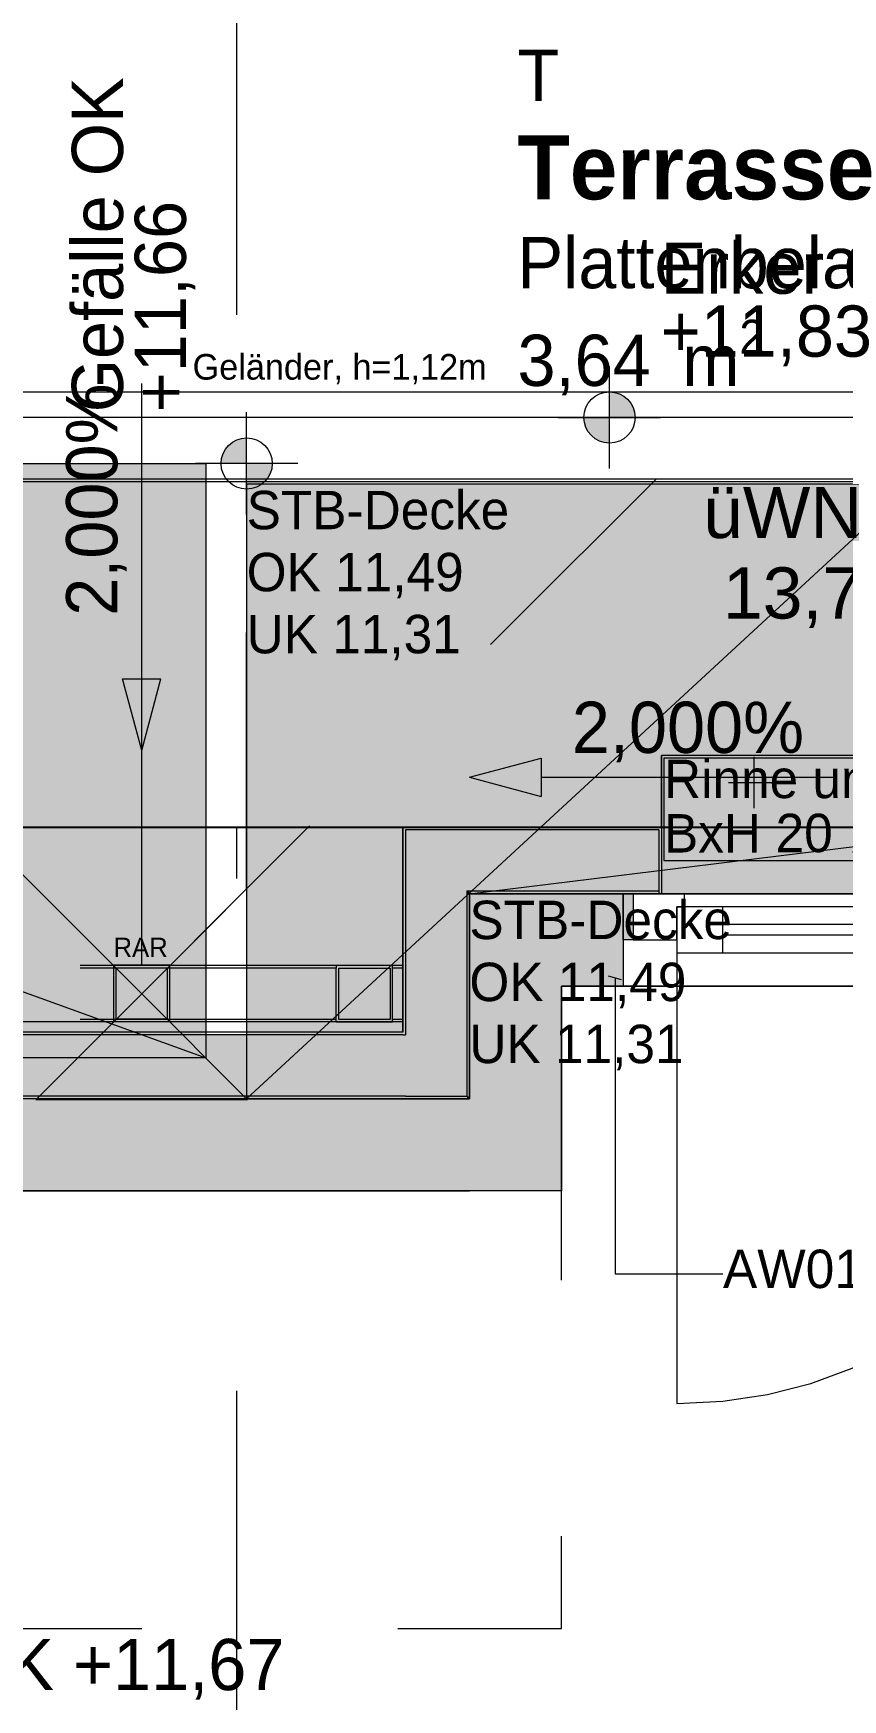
# Model space of a CAD drawing. Header units: metres. Extents: x -3 to 171, y -23 to 41.
# Drawn here: x 5.603 to 7.184, y -1.703 to 1.55 of the extents above; entities that cross this region are included whole.
import ezdxf

# ---------------------------------------------------------------- set-up
doc = ezdxf.new("R2010")
doc.units = ezdxf.units.M
doc.header["$MEASUREMENT"] = 0
doc.set_wipeout_variables(frame=1)
for name, pattern in [('Achse', [0.004, 0.002, -0.001, 0, -0.001]), ('Strichlinie eng', [0.002, 0.0015, -0.0005]), ('Untersicht', [0.001, 0.0005, -0.0005]), ('Wipeout_Contour', [1, 0, -1])]:
    doc.linetypes.add(name, pattern=pattern)
for name, color, linetype in [('4._1.DG PP STG1_1_000 Achsraster', 7, 'Continuous'), ('4._1.DG PP STG1_1_110 Wand Aussen', 7, 'Continuous'), ('4._1.DG PP STG1_1_140 Geländer transparent', 7, 'Continuous'), ('4._1.DG PP STG1_1_165 Fassadengestaltung Bänder', 7, 'Continuous'), ('4._1.DG PP STG1_1_210 Decke', 7, 'Continuous'), ('4._1.DG PP STG1_1_220 Bodenaufbau', 7, 'Continuous'), ('4._1.DG PP STG1_1_220 Bodenaufbau - Außen_ Gefälle', 7, 'Continuous'), ('4._1.DG PP STG1_1_221 Bodenaufbau - Abdichtung', 7, 'Continuous'), ('4._1.DG PP STG1_1_221 Bodenaufbau - Terrassenbelag', 7, 'Continuous'), ('4._1.DG PP STG1_1_310 Dachkonstruktion massiv', 7, 'Continuous'), ('4._1.DG PP STG1_1_611 Entwässerung', 7, 'Continuous'), ('4._1.DG PP STG1_1_810 Raum', 7, 'Continuous'), ('4._1.DG PP STG1_1_910 Allgemein Lageplan Höhen', 7, 'Continuous'), ('4._1.DG PP STG1_1_915 Allgemein Beschriftung.x', 7, 'Continuous'), ('4._1.DG PP STG1_1_945 Einreichplan Beschriftung', 7, 'Continuous'), ('4._1.DG PP STG1_1_950 Polierplan Bemaßung', 7, 'Continuous'), ('4._1.DG PP STG1_1_955 Polierplan Beschriftung', 7, 'Continuous'), ('4._1.DG PP STG1_1_955-1 Polierplan Beschriftung - STB Decke', 7, 'Continuous'), ('4._1.DG PP STG1_1_Neubau_840 Baulinien', 7, 'Continuous')]:
    doc.layers.add(name, color=color, linetype=linetype)
doc.styles.add('ERSTELLTER_STIL_1', font='arial.ttf')
doc.styles.add('ERSTELLTER_STIL_2', font='')
doc.styles.add('ERSTELLTER_STIL_6', font='')
doc.styles.get('ERSTELLTER_STIL_2').set_extended_font_data('Eurostile')
doc.styles.get('ERSTELLTER_STIL_6').set_extended_font_data('Eurostile', bold=True)
doc.linetypes.add('Grenze Grundstück', pattern='A,0,[1,415_260415_PP_VA_1_7 1 DG1.Shx,S=0.00031746,R=0,X=0,Y=0],-0.04,0', length=0.04)

msp = doc.modelspace()

# ---------------------------------------------------------------- hatches: boundary and pattern name
at = {"layer": '4._1.DG PP STG1_1_110 Wand Aussen', "linetype": 'Continuous', "lineweight": 13, "true_color": 0xff6400}
for points in [[(6.45, -0.005), (6.33, -0.005), (6.45, -0.125)], [(6.45, -0.125), (6.33, -0.005), (6.33, -0.125)], [(6.45, -0.125), (6.825, -0.125), (6.825, -0.005), (6.45, -0.005)], [(6.45, -0.405), (6.45, -0.125), (6.33, -0.125), (6.33, -0.405)], [(6.775, -0.22), (6.775, -0.13), (6.755, -0.13), (6.755, -0.22)], [(6.33, -0.405), (4.9, -0.405), (4.9, -0.525), (6.33, -0.525)], [(6.33, -0.405), (6.33, -0.525), (6.45, -0.525)], [(6.45, -0.405), (6.33, -0.405), (6.45, -0.525)]]:
    msp.add_hatch(color=30, dxfattribs=at).paths.add_polyline_path(points)
at = {"layer": '4._1.DG PP STG1_1_110 Wand Aussen', "linetype": 'Continuous', "lineweight": 0, "true_color": 0x373737}
for points in [[(6.455, -0.125), (6.45, -0.125), (6.455, -0.13)], [(6.45, -0.13), (6.455, -0.13), (6.45, -0.125)], [(6.45, -0.525), (6.455, -0.525), (6.455, -0.13), (6.45, -0.13)], [(6.455, -0.13), (6.825, -0.13), (6.825, -0.125), (6.455, -0.125)], [(6.45, -0.525), (4.905, -0.525), (4.905, -0.53), (6.45, -0.53)], [(6.45, -0.525), (6.45, -0.53), (6.455, -0.53)], [(6.455, -0.525), (6.45, -0.525), (6.455, -0.53)]]:
    msp.add_hatch(color=250, dxfattribs=at).paths.add_polyline_path(points)
at = {"layer": '4._1.DG PP STG1_1_110 Wand Aussen', "linetype": 'Continuous', "lineweight": 13, "true_color": 0x3f7f02}
for points in [[(6.635, -0.13), (6.455, -0.13), (6.635, -0.31)], [(6.635, -0.31), (6.455, -0.13), (6.455, -0.31)], [(6.635, -0.31), (6.755, -0.31), (6.755, -0.22), (6.755, -0.13), (6.635, -0.13)], [(6.635, -0.53), (6.635, -0.31), (6.455, -0.31), (6.455, -0.53)], [(4.905, -0.53), (4.905, -0.62), (4.905, -0.71), (6.455, -0.71), (6.455, -0.53)], [(6.455, -0.53), (6.455, -0.71), (6.635, -0.71)], [(6.635, -0.53), (6.455, -0.53), (6.635, -0.71)]]:
    msp.add_hatch(color=76, dxfattribs=at).paths.add_polyline_path(points)
at = {"layer": '4._1.DG PP STG1_1_210 Decke', "linetype": 'Continuous', "lineweight": 0, "true_color": 0x060c00}
msp.add_hatch(color=98, dxfattribs=at).paths.add_polyline_path([(6.02, 0.67), (6.02, -0.53), (6.455, -0.53), (6.455, -0.13), (12.525, -0.13), (12.525, -0.53), (12.96, -0.53), (12.96, 0.67)])
at = {"layer": '4._1.DG PP STG1_1_950 Polierplan Bemaßung', "linetype": 'Continuous', "lineweight": 13, "true_color": 0x6c6cff}
for points in [[(5.815, 0.15), (5.8525, 0.29), (5.7775, 0.29)], [(6.455, 0.0975), (6.595, 0.06), (6.595, 0.135)]]:
    msp.add_hatch(color=171, dxfattribs=at).paths.add_polyline_path(points)

# ---------------------------------------------------------------- linework, layer by layer
at = {"layer": '4._1.DG PP STG1_1_000 Achsraster', "color": 5, "linetype": 'Achse', "lineweight": 0, "ltscale": 1000}
for p, q in [((6, 3), (6, -22.5231)), ((-1.5, 0), (21, 0))]:
    msp.add_line(p, q, dxfattribs=at)
at = {"layer": '4._1.DG PP STG1_1_110 Wand Aussen', "color": 7, "linetype": 'Continuous', "lineweight": 13, "ltscale": 1000}
for p, q in [((6.83, 0), (8.63, 0)), ((6.45, -0.005), (6.33, -0.005)), ((6.33, -0.005), (6.33, -0.125)), ((6.45, -0.005), (6.33, -0.005)), ((6.825, -0.005), (6.45, -0.005)), ((6.825, 0), (6.83, 0)), ((6.825, -0.005), (6.825, -0.13)), ((6.83, 0), (6.83, -0.005)), ((6.83, 0), (6.83, -0.005)), ((6.83, -0.005), (6.83, -0.125)), ((6.83, -0.005), (6.83, -0.125)), ((6.33, -0.125), (6.33, -0.405)), ((6.455, -0.125), (6.45, -0.125)), ((6.45, -0.125), (6.45, -0.13)), ((6.455, -0.125), (6.45, -0.125)), ((6.45, -0.13), (6.45, -0.525)), ((6.825, -0.125), (6.455, -0.125)), ((6.875, -0.13), (6.775, -0.13)), ((6.775, -0.13), (6.775, -0.22)), ((6.825, -0.13), (6.83, -0.13)), ((6.825, -0.13), (6.83, -0.13)), ((6.825, -0.13), (6.83, -0.13)), ((6.83, -0.125), (6.83, -0.13)), ((6.83, -0.125), (6.83, -0.13)), ((7.725, -0.13), (6.875, -0.13)), ((6.875, -0.155), (6.875, -0.13)), ((6.86, -0.22), (6.86, -0.155)), ((6.86, -0.155), (6.875, -0.155)), ((6.86, -0.155), (6.86, -0.245)), ((6.95, -0.155), (6.86, -0.155)), ((7.65, -0.155), (6.95, -0.155)), ((6.95, -0.245), (6.95, -0.155)), ((7.65, -0.19), (6.95, -0.19)), ((6.775, -0.22), (6.86, -0.22)), ((6.95, -0.21), (7.65, -0.21)), ((6.86, -0.245), (6.95, -0.245)), ((6.95, -0.245), (7.65, -0.245)), ((6.755, -0.31), (8.705, -0.31)), ((6.325, -0.405), (4.9, -0.405)), ((6.325, -0.405), (6.33, -0.405)), ((6.325, -0.405), (6.33, -0.405)), ((6.33, -0.525), (4.905, -0.525)), ((6.33, -0.525), (6.45, -0.525)), ((6.33, -0.525), (6.45, -0.525))]:
    msp.add_line(p, q, dxfattribs=at)
at = {"layer": '4._1.DG PP STG1_1_110 Wand Aussen', "color": 7, "linetype": 'Continuous', "lineweight": 18, "ltscale": 1000}
for p, q in [((6.635, -0.13), (6.455, -0.13)), ((6.455, -0.13), (6.455, -0.31)), ((6.635, -0.13), (6.455, -0.13)), ((6.755, -0.13), (6.635, -0.13)), ((6.755, -0.13), (6.825, -0.13)), ((6.755, -0.13), (6.755, -0.22)), ((6.755, -0.13), (6.755, -0.22)), ((6.755, -0.13), (6.755, -0.22)), ((6.755, -0.13), (6.825, -0.13)), ((6.755, -0.13), (6.825, -0.13)), ((6.755, -0.22), (6.755, -0.31)), ((6.755, -0.22), (6.755, -0.31)), ((6.455, -0.31), (6.455, -0.53)), ((6.45, -0.53), (4.905, -0.53)), ((6.45, -0.53), (6.455, -0.53)), ((6.45, -0.53), (6.455, -0.53))]:
    msp.add_line(p, q, dxfattribs=at)
at = {"layer": '4._1.DG PP STG1_1_110 Wand Aussen', "color": 8, "linetype": 'Strichlinie eng', "lineweight": 0, "ltscale": 1000}
msp.add_line((6.86, -0.245), (6.86, -1.125), dxfattribs=at)
at = {"layer": '4._1.DG PP STG1_1_110 Wand Aussen', "color": 7, "linetype": 'Continuous', "lineweight": 13, "ltscale": 1000, "flags": 128}
for points in [[(6.325, 0), (6.33, 0)], [(6.325, 0), (6.325, -0.4)], [(6.825, 0), (6.33, 0)], [(6.325, -0.4), (4.78, -0.4)]]:
    msp.add_lwpolyline(points, dxfattribs=at)
msp.add_lwpolyline([(6.775, -0.22), (6.755, -0.22), (6.755, -0.13), (6.775, -0.13)], close=True, dxfattribs=at)
at = {"layer": '4._1.DG PP STG1_1_110 Wand Aussen', "color": 7, "linetype": 'Continuous', "lineweight": 18, "ltscale": 1000, "flags": 128}
for points in [[(6.635, -0.71), (6.635, -0.31)], [(6.635, -0.31), (6.755, -0.31)], [(4.905, -0.71), (6.455, -0.71)], [(6.635, -0.71), (6.455, -0.71)]]:
    msp.add_lwpolyline(points, dxfattribs=at)
at = {"layer": '4._1.DG PP STG1_1_110 Wand Aussen', "color": 8, "linetype": 'Strichlinie eng', "lineweight": 0, "ltscale": 1000}
msp.add_arc((6.86, -0.245), 0.88, 270, 0, dxfattribs=at)
at = {"layer": '4._1.DG PP STG1_1_110 Wand Aussen', "color": 7, "linetype": 'Continuous', "lineweight": 13, "ltscale": 1000}
for p in [(6.83, 0), (6.755, -0.31)]:
    msp.add_point(p, dxfattribs=at)
at = {"layer": '4._1.DG PP STG1_1_165 Fassadengestaltung Bänder', "color": 7, "linetype": 'Continuous', "lineweight": 13, "ltscale": 1000, "flags": 128}
msp.add_lwpolyline([(0, 0), (0, 0.0617), (3.72, 0.85), (5.89, 0.85), (13.09, 0.85), (15.2152, 0.85), (18.985, 0.0511), (18.985, 0), (18.935, 0), (18.935, 0.0074), (15.21, 0.8), (3.72, 0.8)], close=True, dxfattribs=at)
at = {"layer": '4._1.DG PP STG1_1_210 Decke', "color": 7, "linetype": 'Continuous', "lineweight": 13, "ltscale": 1000, "true_color": 0xf4f4f4, "flags": 128}
msp.add_lwpolyline([(6.02, 0.67), (6.02, -0.53), (6.455, -0.53), (6.455, -0.13), (12.525, -0.13), (12.525, -0.53), (12.96, -0.53), (12.96, 0.67)], close=True, dxfattribs=at)
at = {"layer": '4._1.DG PP STG1_1_210 Decke', "color": 255, "linetype": 'Continuous', "lineweight": 13, "ltscale": 1000, "flags": 128}
msp.add_lwpolyline([(3.625, -0.13), (0.1305, -0.13), (0.1845, -14.87), (5.505, -14.87), (5.505, -15.84), (13.475, -15.84), (13.475, -14.87), (18.8055, -14.87), (18.8546, -0.13), (15.325, -0.13), (15.325, -0.53), (12.525, -0.53), (12.525, -0.13), (6.455, -0.13), (6.455, -0.53), (3.625, -0.53)], close=True, dxfattribs=at)
at = {"layer": '4._1.DG PP STG1_1_220 Bodenaufbau', "color": 7, "linetype": 'Continuous', "lineweight": 13, "ltscale": 1000, "true_color": 0xf4f4f4, "flags": 128}
msp.add_lwpolyline([(0.3111, -0.31), (0.3639, -14.69), (18.6261, -14.69), (18.674, -0.31), (15.505, -0.31), (15.505, -0.71), (12.345, -0.71), (12.345, -0.31), (6.635, -0.31), (6.635, -0.71), (3.445, -0.71), (3.445, -0.31)], close=True, dxfattribs=at)
at = {"layer": '4._1.DG PP STG1_1_220 Bodenaufbau - Außen_ Gefälle', "color": 7, "linetype": 'Continuous', "lineweight": 13, "ltscale": 1000, "true_color": 0xf4f4f4, "flags": 128}
msp.add_lwpolyline([(15.1968, 0.675), (15.855, 0.535), (15.855, 0.075), (15.19, 0.075), (15.19, -0.53), (12.525, -0.53), (12.525, -0.13), (6.455, -0.13), (6.455, -0.53), (3.76, -0.53), (3.76, 0.075), (3.13, 0.075), (3.13, 0.5474), (3.7242, 0.675)], close=True, dxfattribs=at)
at = {"layer": '4._1.DG PP STG1_1_221 Bodenaufbau - Abdichtung', "color": 171, "linetype": 'Untersicht', "lineweight": 13, "ltscale": 1000, "true_color": 0x6c6cff, "flags": 128}
for points in [[(6.8514, 0.7114), (4.7786, 0.7114)], [(4.779, 0.711), (6.851, 0.711)], [(4.78, 0.71), (5.815, -0.325)], [(4.78, 0.71), (6.85, 0.71)], [(5.815, -0.325), (4.78, 0.71)], [(6.85, 0.71), (5.815, -0.325)], [(6.02, 0.71), (9.49, 0.71)], [(6.02, -0.12), (6.02, 0.71)], [(6.8514, 0.7114), (6.851, 0.711), (6.85, 0.71)], [(5.815, -0.325), (6.02, -0.12)], [(9.49, -0.13), (6.455, -0.13)], [(6.455, -0.13), (6.455, -0.53)], [(5.815, -0.325), (5.61, -0.53)], [(5.61, -0.53), (5.815, -0.325)], [(6.02, -0.53), (5.815, -0.325)], [(5.815, -0.325), (6.02, -0.53)], [(5.61, -0.53), (3.6551, -0.53)], [(5.6086, -0.5314), (5.609, -0.531), (5.61, -0.53)], [(5.6086, -0.5314), (6.0214, -0.5314)], [(6.021, -0.531), (5.609, -0.531)], [(6.02, -0.53), (5.61, -0.53)], [(6.455, -0.53), (6.02, -0.53)], [(6.0214, -0.5314), (6.021, -0.531), (6.02, -0.53)]]:
    msp.add_lwpolyline(points, dxfattribs=at)
at = {"layer": '4._1.DG PP STG1_1_221 Bodenaufbau - Terrassenbelag', "color": 7, "linetype": 'Continuous', "lineweight": 18, "ltscale": 1000, "flags": 128}
for points in [[(5.065, 0.675), (9.49, 0.675)], [(6.83, 0.14), (6.83, 0)], [(8.63, 0.14), (6.83, 0.14)], [(6.8302, 0), (6.8302, 0.14)], [(6.325, 0), (6.325, -0.4)], [(6.83, 0), (6.325, 0)], [(6.3252, -0.4), (6.3252, 0)], [(6.325, -0.4), (5.065, -0.4)]]:
    msp.add_lwpolyline(points, dxfattribs=at)
at = {"layer": '4._1.DG PP STG1_1_310 Dachkonstruktion massiv', "color": 8, "linetype": 'Untersicht', "lineweight": 13, "ltscale": 1000, "flags": 128}
msp.add_lwpolyline([(0.3153, -1.5643), (6.635, -1.5643), (6.635, -0.71)], dxfattribs=at)
at = {"layer": '4._1.DG PP STG1_1_611 Entwässerung', "color": 14, "linetype": 'Achse', "lineweight": 13, "ltscale": 1000, "true_color": 0xa80000}
msp.add_line((6.325, -0.38), (3.445, -0.38), dxfattribs=at)
at = {"layer": '4._1.DG PP STG1_1_611 Entwässerung', "color": 7, "linetype": 'Continuous', "lineweight": 13, "ltscale": 1000, "flags": 128}
msp.add_lwpolyline([(6.835, -0.065), (8.625, -0.065), (8.625, 0.135), (6.835, 0.135)], close=True, dxfattribs=at)
at = {"layer": '4._1.DG PP STG1_1_611 Entwässerung', "color": 171, "linetype": 'Untersicht', "lineweight": 13, "ltscale": 1000, "true_color": 0x6c6cff, "flags": 128}
for points in [[(6.195, -0.27), (3.445, -0.27)], [(6.195, -0.275), (3.445, -0.275)], [(6.305, -0.27), (6.195, -0.27)], [(6.195, -0.27), (6.195, -0.275)], [(6.195, -0.375), (6.195, -0.275)], [(6.2, -0.275), (6.3, -0.275)], [(6.2, -0.375), (6.2, -0.275)], [(6.3, -0.275), (6.3, -0.375)], [(6.305, -0.275), (6.305, -0.27)], [(6.325, -0.27), (6.305, -0.27)], [(6.305, -0.375), (6.305, -0.275)], [(6.325, -0.275), (6.305, -0.275)], [(6.325, -0.275), (6.325, -0.27)], [(6.325, -0.375), (6.325, -0.275)], [(6.195, -0.375), (3.445, -0.375)], [(6.195, -0.38), (3.445, -0.38)], [(6.195, -0.38), (6.195, -0.375)], [(6.195, -0.38), (6.305, -0.38)], [(6.3, -0.375), (6.2, -0.375)], [(6.305, -0.38), (6.305, -0.375)], [(6.325, -0.375), (6.305, -0.375)], [(6.325, -0.38), (6.305, -0.38)], [(6.325, -0.38), (6.325, -0.375)]]:
    msp.add_lwpolyline(points, dxfattribs=at)
at = {"layer": '4._1.DG PP STG1_1_611 Entwässerung', "color": 171, "linetype": 'Continuous', "lineweight": 13, "ltscale": 1000, "true_color": 0x6c6cff, "flags": 128}
for points in [[(5.76, -0.3794), (5.87, -0.3794), (5.87, -0.2694), (5.76, -0.2694)], [(5.765, -0.2744), (5.865, -0.2744), (5.865, -0.3744), (5.765, -0.3744)]]:
    msp.add_lwpolyline(points, close=True, dxfattribs=at)
at = {"layer": '4._1.DG PP STG1_1_910 Allgemein Lageplan Höhen', "color": 7, "linetype": 'Continuous', "lineweight": 13, "ltscale": 1000}
for p, q in [((7.0113, 0.0374), (7.0113, 0.1374)), ((6.9613, 0.0874), (7.0613, 0.0874))]:
    msp.add_line(p, q, dxfattribs=at)
at = {"layer": '4._1.DG PP STG1_1_915 Allgemein Beschriftung.x', "color": 7, "linetype": 'Continuous', "lineweight": 13, "ltscale": 1000}
for p, q in [((6.7519, -0.2975), (6.7269, -0.2908)), ((6.7394, -0.2942), (6.7394, -0.8719)), ((6.7394, -0.8719), (6.9502, -0.8719))]:
    msp.add_line(p, q, dxfattribs=at)
at = {"layer": '4._1.DG PP STG1_1_950 Polierplan Bemaßung', "color": 171, "linetype": 'Continuous', "lineweight": 13, "ltscale": 1000, "true_color": 0x6c6cff}
for p, q in [((5.815, 0.29), (5.815, 0.35)), ((5.7775, 0.29), (5.8525, 0.29)), ((5.815, 0.15), (5.7775, 0.29)), ((5.815, 0.15), (5.8525, 0.29)), ((6.455, 0.0975), (6.595, 0.135)), ((6.595, 0.135), (6.595, 0.06)), ((6.455, 0.0975), (6.595, 0.06)), ((6.595, 0.0975), (6.655, 0.0975)), ((6.655, 0.0975), (7.1713, 0.0975))]:
    msp.add_line(p, q, dxfattribs=at)
at = {"layer": '4._1.DG PP STG1_1_Neubau_840 Baulinien', "color": 1, "linetype": 'Continuous', "lineweight": 25, "ltscale": 1000, "true_color": 0xfb0106, "flags": 128}
msp.add_lwpolyline([(-3.0225, 0.0171), (0, 0), (18.985, 0), (22.9775, -0.0033)], dxfattribs=at)
at = {"layer": '4._1.DG PP STG1_1_Neubau_840 Baulinien', "color": 76, "linetype": 'Grenze Grundstück', "lineweight": 13, "ltscale": 1000, "true_color": 0x3f7f02, "flags": 128}
msp.add_lwpolyline([(0.0612, -22.5231), (0.0564, -12.2031), (0, -0.0002), (18.985, -0.0012), (18.958, -11.4452), (18.9035, -19.5703), (18.8897, -22.5231)], dxfattribs=at)

# ---------------------------------------------------------------- texts
at = {"layer": '4._1.DG PP STG1_1_611 Entwässerung', "color": 171, "linetype": 'Continuous', "lineweight": 13, "true_color": 0x6c6cff, "insert": (5.76, -0.253), "char_height": 0.0375, "attachment_point": 7, "style": 'ERSTELLTER_STIL_2'}
msp.add_mtext('\\A1;{\\pql;\\fEurostile|b0|i0|c0|p0;\\W1.000000;RAR}', dxfattribs=at)
at = {"layer": '4._1.DG PP STG1_1_810 Raum', "color": 7, "linetype": 'Continuous', "lineweight": 13, "attachment_point": 1}
for s, insert, char_height, style in [('\\A1;{\\pql;\\pt0;\\fEurostile|b0|i0|c0|p0;\\W1.000000;T}', (6.5489, 1.5178), 0.1, 'ERSTELLTER_STIL_2'), ('\\A1;{\\pql;\\pt0;\\fEurostile|b1|i0|c0|p0;\\W1.000000;Terrasse}', (6.5489, 1.3506), 0.125, 'ERSTELLTER_STIL_6'), ('\\A1;{\\pql;\\pt0;\\fEurostile|b0|i0|c0|p0;\\W1.000000;Plattenbelag}', (6.5489, 1.1522), 0.1, 'ERSTELLTER_STIL_2'), ('\\A1;{\\pql;\\pt0,0.05;\\fEurostile|b0|i0|c0|p0;\\W1.000000;3,64\\fEurostile|b0|i0|c0|p0;\\W1.000000;\\A1{\\H.66x;\\S^  ;}\\fEurostile|b0|i0|c0|p0;\\W1.000000; m\\fEurostile|b0|i0|c0|p0;\\W1.000000;\\A1{\\H.66x;\\S2^  ;}}', (6.5489, 0.9907), 0.1, 'ERSTELLTER_STIL_2')]:
    msp.add_mtext(s, dxfattribs=dict(at, insert=insert, char_height=char_height, style=style))
at = {"layer": '4._1.DG PP STG1_1_910 Allgemein Lageplan Höhen', "color": 7, "linetype": 'Continuous', "lineweight": 13, "char_height": 0.1, "attachment_point": 1, "style": 'ERSTELLTER_STIL_1'}
for s, insert in [('\\A1;{\\pql;\\fArial|b0|i0|c0|p0;\\W1.000000;üWN}', (6.9113, 0.6645)), ('\\A1;{\\pql;\\fArial|b0|i0|c0|p0;\\W1.000000; 13,7360}', (6.9113, 0.5074))]:
    msp.add_mtext(s, dxfattribs=dict(at, insert=insert))
at = {"layer": '4._1.DG PP STG1_1_915 Allgemein Beschriftung.x', "color": 7, "linetype": 'Continuous', "lineweight": 13, "insert": (6.9502, -0.8625), "char_height": 0.075, "attachment_point": 4, "style": 'ERSTELLTER_STIL_2'}
msp.add_mtext('\\A1;{\\pql;\\fEurostile|b0|i0|c0|p0;\\W1.000000;AW01b}', dxfattribs=at)
at = {"layer": '4._1.DG PP STG1_1_945 Einreichplan Beschriftung', "color": 7, "linetype": 'Continuous', "lineweight": 13, "insert": (5.9144, 0.8645), "char_height": 0.05, "attachment_point": 7, "style": 'ERSTELLTER_STIL_2'}
msp.add_mtext('\\A1;{\\pql;\\fEurostile|b0|i0|c0|p0;\\W1.000000;Geländer, h=1,12m}', dxfattribs=at)
at = {"layer": '4._1.DG PP STG1_1_950 Polierplan Bemaßung', "color": 171, "linetype": 'Continuous', "lineweight": 13, "true_color": 0x6c6cff, "char_height": 0.1, "attachment_point": 7, "rotation": 90, "style": 'ERSTELLTER_STIL_2'}
for s, insert, width in [('\\A1;{\\pql;\\fEurostile|b0|i0|c0|p0;\\W1.000000;Gefälle OK}', (5.78, 0.81), 0.647754), ('\\A1;{\\pql;\\fEurostile|b0|i0|c0|p0;\\W1.000000;+11,66}', (5.92, 0.81), 0.490357)]:
    msp.add_mtext(s, dxfattribs=dict(at, insert=insert, width=width))
at = {"layer": '4._1.DG PP STG1_1_950 Polierplan Bemaßung', "color": 5, "linetype": 'Continuous', "lineweight": 13, "char_height": 0.1, "attachment_point": 7, "style": 'ERSTELLTER_STIL_2'}
for s, insert, width in [('\\A1;{\\pql;\\fEurostile|b0|i0|c0|p0;\\W1.000000;Erker OK}', (6.8285, 1.04), 0.564332), ('\\A1;{\\pql;\\fEurostile|b0|i0|c0|p0;\\W1.000000;+11,83}', (6.8285, 0.9), 0.490357)]:
    msp.add_mtext(s, dxfattribs=dict(at, insert=insert, width=width))
at = {"layer": '4._1.DG PP STG1_1_950 Polierplan Bemaßung', "color": 171, "linetype": 'Continuous', "lineweight": 13, "true_color": 0x6c6cff, "insert": (6.655, 0.1265), "char_height": 0.1, "attachment_point": 7, "style": 'ERSTELLTER_STIL_2'}
msp.add_mtext('\\A1;{\\pql;\\fEurostile|b0|i0|c0|p0;\\W1.000000;2,000\\fEurostile|b0|i0|c0|p0;\\W1.000000;%}', dxfattribs=at)
at = {"layer": '4._1.DG PP STG1_1_950 Polierplan Bemaßung', "color": 7, "linetype": 'Continuous', "lineweight": 13, "insert": (5.369, -1.7029), "char_height": 0.1, "width": 0.792188, "attachment_point": 7, "style": 'ERSTELLTER_STIL_2'}
msp.add_mtext('\\A1;{\\pql;\\fEurostile|b0|i0|c0|p0;\\W1.000000;FOK +11,67}', dxfattribs=at)
at = {"layer": '4._1.DG PP STG1_1_955 Polierplan Beschriftung', "color": 7, "linetype": 'Continuous', "lineweight": 13, "char_height": 0.075, "attachment_point": 1, "style": 'ERSTELLTER_STIL_2'}
for s, insert in [('\\A1;{\\pql;\\fEurostile|b0|i0|c0|p0;\\W1.000000;Rinne ungeschützt\\fEurostile|b0|i0|c0|p0;\\W1.000000;  }', (6.835, 0.1319)), ('\\A1;{\\pql;\\pt0,1;\\fEurostile|b0|i0|c0|p0;\\W1.000000;BxH }', (6.835, 0.0257)), ('\\A1;{\\pql;\\pt0,1;\\fEurostile|b0|i0|c0|p0;\\W1.000000;20\\fEurostile|b0|i0|c0|p0;\\W1.000000;\\A1{\\H.66x;\\S^  ;}\\fEurostile|b0|i0|c0|p0;\\W1.000000;\\fEurostile|b0|i0|c0|p0;\\W1.000000;\\A1{\\H.66x;\\S^  ;}\\fEurostile|b0|i0|c0|p0;\\W1.000000;x\\fEurostile|b0|i0|c0|p0;\\W1.000000;\\fEurostile|b0|i0|c0|p0;\\W1.000000;\\fEurostile|b0|i0|c0|p0;\\W1.000000;\\fEurostile|b0|i0|c0|p0;\\W1.000000;\\fEurostile|b0|i0|c0|p0;\\W1.000000;9\\fEurostile|b0|i0|c0|p0;\\W1.000000;\\A1{\\H.66x;\\S^  ;}\\fEurostile|b0|i0|c0|p0;\\W1.000000;\\fEurostile|b0|i0|c0|p0;\\W1.000000;\\A1{\\H.66x;\\S^  ;}\\fEurostile|b0|i0|c0|p0;\\W1.000000;\\fEurostile|b0|i0|c0|p0;\\W1.000000;\\fEurostile|b0|i0|c0|p0;\\W1.000000;\\fEurostile|b0|i0|c0|p0;\\W1.000000;\\fEurostile|b0|i0|c0|p0;\\W1.000000;\\fEurostile|b0|i0|c0|p0;\\W1.000000;\\fEurostile|b0|i0|c0|p0;\\W1.000000;\\A1{\\H.66x;\\S^  ;}\\fEurostile|b0|i0|c0|p0;\\W1.000000;\\fEurostile|b0|i0|c0|p0;\\W1.000000;\\A1{\\H.66x;\\S^  ;}\\fEurostile|b0|i0|c0|p0;\\W1.000000;\\fEurostile|b0|i0|c0|p0;\\W1.000000;\\fEurostile|b0|i0|c0|p0;\\W1.000000;\\fEurostile|b0|i0|c0|p0;\\W1.000000;\\fEurostile|b0|i0|c0|p0;\\W1.000000;\\fEurostile|b0|i0|c0|p0;\\W1.000000;\\fEurostile|b0|i0|c0|p0;\\W1.000000;\\A1{\\H.66x;\\S^  ;}\\fEurostile|b0|i0|c0|p0;\\W1.000000;\\fEurostile|b0|i0|c0|p0;\\W1.000000;\\A1{\\H.66x;\\S^  ;}\\fEurostile|b0|i0|c0|p0;\\W1.000000;\\fEurostile|b0|i0|c0|p0;\\W1.000000;\\fEurostile|b0|i0|c0|p0;\\W1.000000;\\fEurostile|b0|i0|c0|p0;\\W1.000000;\\fEurostile|b0|i0|c0|p0;\\W1.000000;\\fEurostile|b0|i0|c0|p0;\\W1.000000;\\fEurostile|b0|i0|c0|p0;\\W1.000000;\\A1{\\H.66x;\\S^  ;}\\fEurostile|b0|i0|c0|p0;\\W1.000000;\\fEurostile|b0|i0|c0|p0;\\W1.000000;\\A1{\\H.66x;\\S^  ;}\\fEurostile|b0|i0|c0|p0;\\W1.000000;\\fEurostile|b0|i0|c0|p0;\\W1.000000;\\fEurostile|b0|i0|c0|p0;\\W1.000000;\\fEurostile|b0|i0|c0|p0;\\W1.000000;\\fEurostile|b0|i0|c0|p0;\\W1.000000;\\fEurostile|b0|i0|c0|p0;\\W1.000000;\\fEurostile|b0|i0|c0|p0;\\W1.000000;\\A1{\\H.66x;\\S^  ;}\\fEurostile|b0|i0|c0|p0;\\W1.000000;}', (7.0529, 0.0264))]:
    msp.add_mtext(s, dxfattribs=dict(at, insert=insert))
at = {"layer": '4._1.DG PP STG1_1_955-1 Polierplan Beschriftung - STB Decke', "color": 76, "linetype": 'Continuous', "lineweight": 13, "true_color": 0x3f7f02, "char_height": 0.075, "attachment_point": 1, "line_spacing_factor": 0.968384, "style": 'ERSTELLTER_STIL_2'}
for insert in [(6.02, 0.6567), (6.455, -0.1433)]:
    msp.add_mtext('\\A1;{\\pql;\\fEurostile|b0|i0|c0|p0;\\W1.000000;STB-Decke\\P\\pql;\\fEurostile|b0|i0|c0|p0;\\W1.000000;OK \\fEurostile|b0|i0|c0|p0;\\W1.000000;11,49\\P\\pql;\\fEurostile|b0|i0|c0|p0;\\W1.000000;UK \\fEurostile|b0|i0|c0|p0;\\W1.000000;11,31}', dxfattribs=dict(at, insert=insert))

# ---------------------------------------------------------------- next in the draw order: wipeouts: each hides what was drawn before it
at = {"color": 254, "linetype": 'Wipeout_Contour', "lineweight": 0, "ltscale": 27.125775}
msp.add_wipeout([(3.7237, 0.68), (9.52, 0.68), (9.52, 0.8), (4.2824, 0.8)], dxfattribs=at).dxf.layer = '4._1.DG PP STG1_1_140 Geländer transparent'

# ---------------------------------------------------------------- next in the draw order: hatches: boundary and pattern name
at = {"layer": '4._1.DG PP STG1_1_210 Decke', "linetype": 'Continuous', "lineweight": 0, "true_color": 0x060c00}
msp.add_hatch(color=98, dxfattribs=at).paths.add_polyline_path([(5.94, 0.71), (3.7205, 0.71), (3.095, 0.5757), (3.095, -0.05), (3.705, -0.05), (3.705, -0.45), (5.94, -0.45)])
at = {"layer": '4._1.DG PP STG1_1_950 Polierplan Bemaßung', "linetype": 'Continuous', "lineweight": 13}
for points in [[(6.7285, 0.8), (6.7785, 0.8), (6.7747, 0.8191), (6.7638, 0.8354), (6.7476, 0.8462), (6.7285, 0.85)], [(6.7285, 0.8), (6.6785, 0.8), (6.6823, 0.7809), (6.6931, 0.7646), (6.7094, 0.7538), (6.7285, 0.75)]]:
    msp.add_hatch(color=5, dxfattribs=at).paths.add_polyline_path(points)
at = {"layer": '4._1.DG PP STG1_1_950 Polierplan Bemaßung', "linetype": 'Continuous', "lineweight": 13, "true_color": 0x6c6cff}
for points in [[(6.02, 0.71), (6.02, 0.76), (6.0009, 0.7562), (5.9846, 0.7454), (5.9738, 0.7291), (5.97, 0.71)], [(6.02, 0.71), (6.02, 0.66), (6.0391, 0.6638), (6.0554, 0.6746), (6.0662, 0.6909), (6.07, 0.71)]]:
    msp.add_hatch(color=171, dxfattribs=at).paths.add_polyline_path(points)

# ---------------------------------------------------------------- next in the draw order: linework, layer by layer
at = {"layer": '4._1.DG PP STG1_1_140 Geländer transparent', "color": 7, "linetype": 'Continuous', "lineweight": 18, "ltscale": 1000, "flags": 128}
for points in [[(9.52, 0.8), (3.7109, 0.8)], [(3.7237, 0.68), (9.47, 0.68)]]:
    msp.add_lwpolyline(points, dxfattribs=at)
at = {"layer": '4._1.DG PP STG1_1_210 Decke', "color": 7, "linetype": 'Continuous', "lineweight": 13, "ltscale": 1000, "true_color": 0xf4f4f4, "flags": 128}
msp.add_lwpolyline([(5.94, 0.71), (5.94, -0.45), (3.705, -0.45), (3.705, -0.05), (3.095, -0.05), (3.095, 0.5757), (3.7205, 0.71)], close=True, dxfattribs=at)
at = {"layer": '4._1.DG PP STG1_1_611 Entwässerung', "color": 171, "linetype": 'Continuous', "lineweight": 13, "ltscale": 1000, "true_color": 0x6c6cff, "flags": 128}
msp.add_lwpolyline([(5.815, -0.27), (5.815, 0.85)], dxfattribs=at)
at = {"layer": '4._1.DG PP STG1_1_950 Polierplan Bemaßung', "color": 7, "linetype": 'Continuous', "lineweight": 13, "ltscale": 1000}
for p, q in [((6.02, -0.53), (8.2273, 1.5077)), ((0.9869, 1.3357), (5.94, -0.45)), ((6.455, -0.13), (12.96, 0.67))]:
    msp.add_line(p, q, dxfattribs=at)
at = {"layer": '4._1.DG PP STG1_1_950 Polierplan Bemaßung', "color": 5, "linetype": 'Continuous', "lineweight": 13, "ltscale": 1000}
for p, q in [((6.7285, 0.7), (6.7285, 0.9)), ((6.6285, 0.8), (6.8285, 0.8))]:
    msp.add_line(p, q, dxfattribs=at)
at = {"layer": '4._1.DG PP STG1_1_950 Polierplan Bemaßung', "color": 171, "linetype": 'Continuous', "lineweight": 13, "ltscale": 1000, "true_color": 0x6c6cff}
for p, q in [((5.815, 0.35), (5.815, 0.8663)), ((6.02, 0.61), (6.02, 0.81)), ((6.12, 0.71), (5.92, 0.71))]:
    msp.add_line(p, q, dxfattribs=at)
at = {"layer": '4._1.DG PP STG1_1_950 Polierplan Bemaßung', "color": 5, "linetype": 'Continuous', "lineweight": 13, "ltscale": 1000}
msp.add_circle((6.7285, 0.8), 0.05, dxfattribs=at)
at = {"layer": '4._1.DG PP STG1_1_950 Polierplan Bemaßung', "color": 171, "linetype": 'Continuous', "lineweight": 13, "ltscale": 1000, "true_color": 0x6c6cff}
msp.add_circle((6.02, 0.71), 0.05, dxfattribs=at)

# ---------------------------------------------------------------- next in the draw order: texts
at = {"layer": '4._1.DG PP STG1_1_950 Polierplan Bemaßung', "color": 171, "linetype": 'Continuous', "lineweight": 13, "true_color": 0x6c6cff, "insert": (5.786, 0.8663), "char_height": 0.1, "attachment_point": 9, "rotation": 90, "style": 'ERSTELLTER_STIL_2'}
msp.add_mtext('\\A1;{\\pqr;\\fEurostile|b0|i0|c0|p0;\\W1.000000;2,000\\fEurostile|b0|i0|c0|p0;\\W1.000000;%}', dxfattribs=at)

doc.saveas('drawing.dxf')
